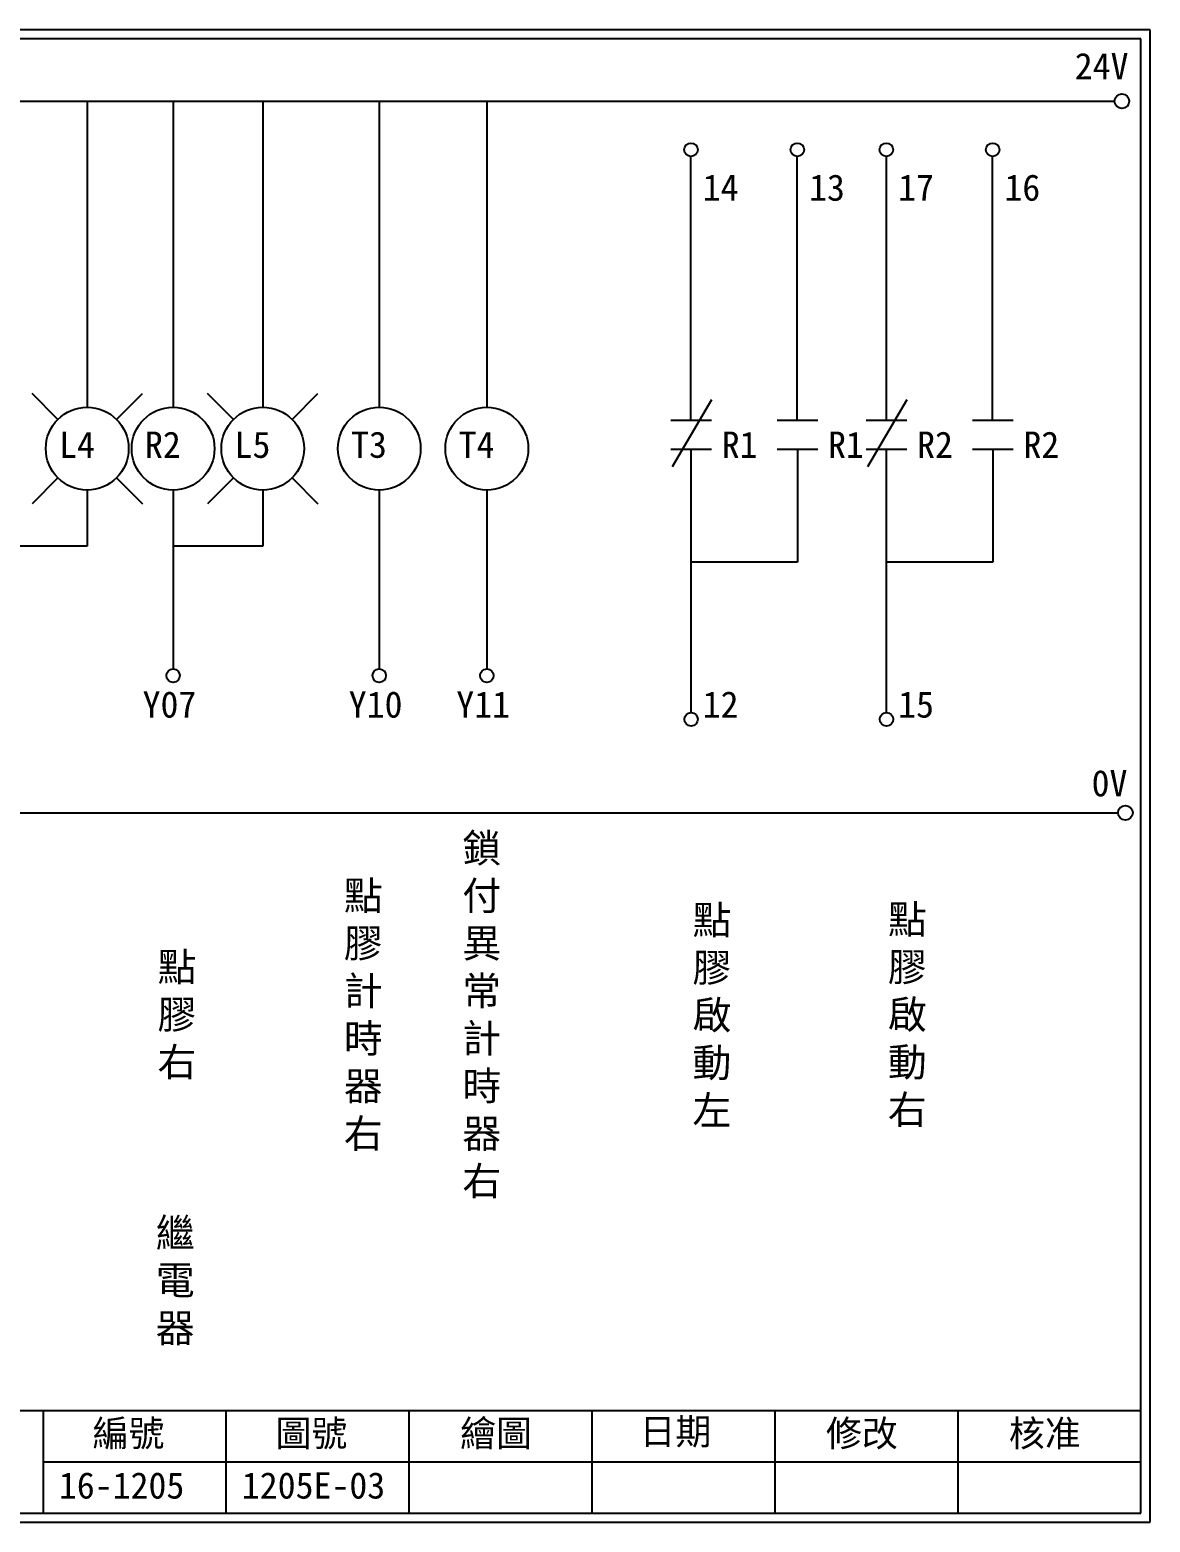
# Model space of a CAD drawing. Extents: x 926 to 1213, y 3 to 207.
# Drawn here: x 1059.6 to 1212.7, y 3 to 207 of the extents above; entities that cross this region are included whole.
import ezdxf

# ---------------------------------------------------------------- set-up
doc = ezdxf.new("R2010")
doc.units = 0
doc.layers.get('0').update_dxf_attribs({"linetype": 'CONTINUOUS'})
doc.layers.add('圖框層', color=7, linetype='CONTINUOUS')
doc.layers.add('標尺寸層', color=3, linetype='CONTINUOUS')
doc.styles.add('CNS', font='romanc.shx', dxfattribs={"bigfont": 'chineset.shx'})
doc.styles.add('STSL', font='kaiu.ttf')

msp = doc.modelspace()

# ---------------------------------------------------------------- linework, layer by layer
for p, q in [((1149.99, 153.64), (1149.99, 189.66)), ((1164.52, 153.64), (1164.52, 189.66)), ((1176.69, 153.64), (1176.69, 189.66)), ((1191.22, 153.64), (1191.22, 189.66)), ((1150.01, 113.65), (1150.01, 149.67)), ((1176.71, 113.65), (1176.71, 149.67))]:
    msp.add_line(p, q)
for centre in [(1208.88, 197.22), (1209.36, 99.96)]:
    msp.add_circle(centre, 1)
at = {"layer": '圖框層', "color": 7}
for p, q in [((1212.74, 206.97), (925.74, 206.97)), ((1212.74, 3), (1212.74, 206.97)), ((1211.49, 205.72), (926.99, 205.72)), ((1211.49, 4.25), (1211.49, 205.72)), ((926.99, 18.25), (1211.49, 18.25)), ((1061.49, 4.25), (1061.49, 18.25)), ((1086.49, 4.25), (1086.49, 18.25)), ((1111.49, 4.25), (1111.49, 18.25)), ((1136.49, 4.25), (1136.49, 18.25)), ((1161.49, 4.25), (1161.49, 18.25)), ((1186.49, 4.25), (1186.49, 18.25)), ((1061.49, 11.25), (1211.49, 11.25)), ((926.99, 4.25), (1211.49, 4.25)), ((925.74, 3), (1212.74, 3))]:
    msp.add_line(p, q, dxfattribs=at)
at = {"layer": '標尺寸層', "color": 7}
for p, q in [((930.28, 197.22), (1207.88, 197.22)), ((1067.48, 197.22), (1067.48, 155.39)), ((1079.22, 197.22), (1079.22, 155.39)), ((1091.47, 197.22), (1091.47, 155.39)), ((1107.39, 197.22), (1107.39, 155.39)), ((1122.09, 197.22), (1122.09, 155.39)), ((1063.47, 153.73), (1059.94, 157.27)), ((1071.48, 153.73), (1075.02, 157.27)), ((1087.47, 153.73), (1083.93, 157.27)), ((1095.47, 153.73), (1099.01, 157.27)), ((1147.23, 153.64), (1152.8, 153.64)), ((1161.76, 153.64), (1167.33, 153.64)), ((1173.93, 153.64), (1179.5, 153.64)), ((1188.46, 153.64), (1194.03, 153.64)), ((1147.23, 149.67), (1152.8, 149.67)), ((1161.76, 149.67), (1167.33, 149.67)), ((1173.93, 149.67), (1179.5, 149.67)), ((1188.46, 149.67), (1194.03, 149.67)), ((1063.47, 145.73), (1059.94, 142.19)), ((1071.48, 145.73), (1075.02, 142.19)), ((1087.47, 145.73), (1083.93, 142.19)), ((1095.47, 145.73), (1099.01, 142.19)), ((1067.48, 144.07), (1067.48, 136.39)), ((1079.22, 144.07), (1079.22, 119.62)), ((1091.47, 144.07), (1091.47, 136.39)), ((1107.39, 144.07), (1107.39, 119.62)), ((1122.09, 144.07), (1122.09, 119.62)), ((1067.48, 136.39), (1055.22, 136.39)), ((1091.47, 136.39), (1079.22, 136.39)), ((930.49, 99.96), (1208.36, 99.96))]:
    msp.add_line(p, q, dxfattribs=at)
at = {"layer": '標尺寸層'}
for p, q in [((1152.78, 156.39), (1147.4, 147.22)), ((1179.48, 156.39), (1174.1, 147.22)), ((1164.54, 149.67), (1164.54, 134.19)), ((1191.25, 149.67), (1191.25, 134.19)), ((1164.54, 134.19), (1150.01, 134.19)), ((1191.25, 134.19), (1176.71, 134.19))]:
    msp.add_line(p, q, dxfattribs=at)
at = {"layer": '標尺寸層', "color": 7}
for centre, radius in [((1149.99, 190.58), 0.92), ((1164.52, 190.58), 0.92), ((1176.69, 190.58), 0.92), ((1191.22, 190.58), 0.92), ((1067.48, 149.73), 5.66), ((1079.22, 149.73), 5.66), ((1091.47, 149.73), 5.66), ((1107.39, 149.73), 5.66), ((1122.09, 149.73), 5.66), ((1079.22, 118.7), 0.92), ((1107.39, 118.7), 0.92), ((1122.09, 118.7), 0.92), ((1150.01, 112.73), 0.92), ((1176.71, 112.73), 0.92)]:
    msp.add_circle(centre, radius, dxfattribs=at)

# ---------------------------------------------------------------- texts
at = {"layer": '圖框層', "color": 4, "style": 'STSL'}
for s, p in [('24V', (1202.44, 200.22)), ('14', (1151.59, 183.61)), ('13', (1166.13, 183.61)), ('17', (1178.3, 183.61)), ('16', (1192.83, 183.61)), ('L4', (1063.63, 148.47)), ('R2', (1075.37, 148.47)), ('L5', (1087.62, 148.47)), ('T3', (1103.54, 148.47)), ('T4', (1118.24, 148.47)), ('R1', (1154.19, 148.47)), ('R1', (1168.72, 148.47)), ('R2', (1180.89, 148.47)), ('R2', (1195.42, 148.47)), ('Y07', (1075.05, 112.96)), ('Y10', (1103.22, 112.96)), ('Y11', (1117.92, 112.96)), ('12', (1151.59, 112.96)), ('15', (1178.3, 112.96)), ('0V', (1204.74, 102.2)), ('編號', (1068.21, 13.34)), ('圖號', (1093.21, 13.34)), ('繪圖', (1118.44, 13.34)), ('日期', (1142.96, 13.59)), ('修改', (1168.44, 13.34)), ('核准', (1193.44, 13.34)), ('16-1205', (1063.61, 6.22)), ('1205E-03', (1088.61, 6.22))]:
    msp.add_text(s, height=3.6, dxfattribs=at).set_placement(p)
at = {"layer": '標尺寸層', "color": 7, "char_height": 3.9, "attachment_point": 5, "style": 'CNS'}
for s, insert, width in [('{\\fDFKai-SB|b0|i0|c136|p65;鎖付異常計時器右}', (1121.4, 72.16), 2.8481), ('{\\fDFKai-SB|b0|i0|c136|p65;點膠計時器右}', (1105.21, 72.16), 2.8481), ('{\\fDFKai-SB|b0|i0|c136|p65;點膠啟動左}', (1152.86, 72.16), 2.8481), ('{\\fDFKai-SB|b0|i0|c136|p65;點膠啟動右}', (1179.56, 72.16), 2.8481), ('{\\fDFKai-SB|b0|i0|c136|p65;點膠右}', (1079.75, 72.17), 2.8481), ('{\\fDFKai-SB|b0|i0|c136|p65;繼電器}', (1079.51, 35.84), 8.6627)]:
    msp.add_mtext(s, dxfattribs=dict(at, insert=insert, width=width))

doc.saveas('drawing.dxf')
